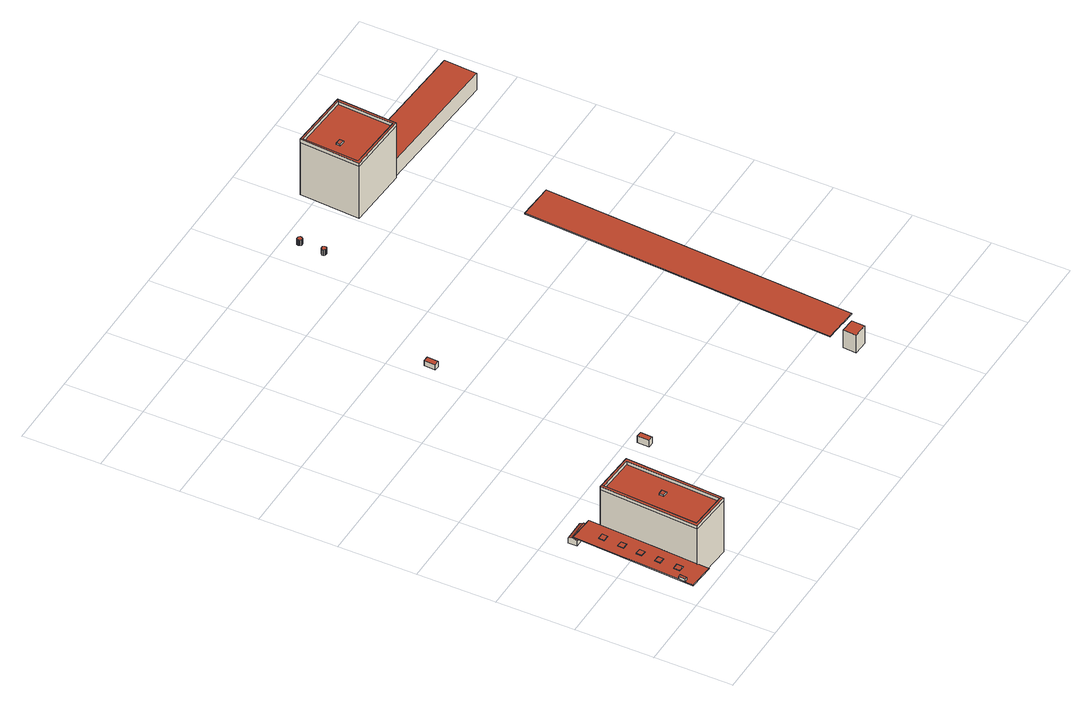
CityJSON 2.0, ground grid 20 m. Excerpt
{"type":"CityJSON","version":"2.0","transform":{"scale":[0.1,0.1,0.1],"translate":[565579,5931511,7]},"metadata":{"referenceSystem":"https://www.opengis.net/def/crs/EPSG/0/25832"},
"CityObjects":{
"building1":{"type":"Building","attributes":{"Grundfläche 2D":"208.778376","Grundhöhe NN":"12.185"},"children":["building1-1","building1-2","building1-3","building1-4","building1-5","building1-6"],"geometry":[{"type":"Solid","lod":"3","boundaries":[[[[0,1,2,3,4,5]],[[5,4,6,7]],[[0,5,7,8]],[[3,2,1,0,8,9]],[[4,3,9,6]],[[7,6,9,8]]]],"semantics":{"surfaces":[{"type":"RoofSurface"},{"type":"WallSurface"},{"type":"GroundSurface"}],"values":[[0,1,1,1,1,2]]}}]},
"building1-1":{"type":"BuildingInstallation","parents":["building1"],"geometry":[{"type":"MultiSurface","lod":"3","boundaries":[[[10,11,12,13]],[[13,12,14,15]],[[10,13,15,16]],[[11,10,16,17]],[[12,11,17,14]]],"semantics":{"surfaces":[{"type":"RoofSurface"},{"type":"WallSurface"}],"values":[0,1,1,1,1]}}]},
"building1-2":{"type":"BuildingInstallation","parents":["building1"],"geometry":[{"type":"MultiSurface","lod":"3","boundaries":[[[18,19,20,21]],[[22,23,21,20]],[[18,21,23,24]],[[24,25,19,18]],[[20,19,25,22]]],"semantics":{"surfaces":[{"type":"RoofSurface"},{"type":"WallSurface"}],"values":[0,1,1,1,1]}}]},
"building1-3":{"type":"BuildingInstallation","parents":["building1"],"geometry":[{"type":"MultiSurface","lod":"3","boundaries":[[[26,27,28,29]],[[1,2,29,28]],[[2,30,26,29]],[[27,26,30,31]],[[31,1,28,27]]],"semantics":{"surfaces":[{"type":"RoofSurface"},{"type":"WallSurface"}],"values":[0,1,1,1,1]}}]},
"building1-4":{"type":"BuildingInstallation","parents":["building1"],"geometry":[{"type":"MultiSurface","lod":"3","boundaries":[[[32,33,34,35]],[[34,33,36,37]],[[35,34,37,38]],[[32,35,38,39]],[[33,32,39,36]]],"semantics":{"surfaces":[{"type":"RoofSurface"},{"type":"WallSurface"}],"values":[0,1,1,1,1]}}]},
"building1-5":{"type":"BuildingInstallation","parents":["building1"],"geometry":[{"type":"MultiSurface","lod":"3","boundaries":[[[40,41,42,43]],[[43,42,44,45]],[[40,43,45,46]],[[41,40,46,47]],[[42,41,47,44]]],"semantics":{"surfaces":[{"type":"RoofSurface"},{"type":"WallSurface"}],"values":[0,1,1,1,1]}}]},
"building1-6":{"type":"BuildingInstallation","parents":["building1"],"geometry":[{"type":"MultiSurface","lod":"3","boundaries":[[[48,49,50,51]],[[49,48,52,53]],[[51,50,54,55]],[[48,51,55,52]],[[50,49,53,54]]],"semantics":{"surfaces":[{"type":"RoofSurface"},{"type":"WallSurface"}],"values":[0,1,1,1,1]}}]},
"building2":{"type":"Building","attributes":{"Grundfläche 2D":"12.536175","Grundhöhe NN":"7.411"},"geometry":[{"type":"Solid","lod":"3","boundaries":[[[[56,57,58,59]],[[60,56,59,61]],[[61,59,58,62,63]],[[60,61,63,64]],[[57,56,60,64,65]],[[58,57,65,62]],[[63,62,65,64]]]],"semantics":{"surfaces":[{"type":"RoofSurface"},{"type":"WallSurface"},{"type":"GroundSurface"}],"values":[[0,0,1,1,1,1,2]]}}]},
"building3":{"type":"Building","attributes":{"Grundfläche 2D":"285.633196","Grundhöhe NN":"7.585"},"children":["building3-1"],"geometry":[{"type":"Solid","lod":"3","boundaries":[[[[66,67,68,69,70,71]],[[72,69,68,73,74,75,66,71]],[[76,77,78,79]],[[70,69,77,76]],[[71,70,76,79]],[[80,81,67,66]],[[81,82,68,67]],[[83,84,74,73]],[[84,85,75,74]],[[85,80,66,75]],[[71,79,78,72]],[[77,69,72,78]],[[82,83,73,68]],[[85,84,86,87]],[[81,80,85,87,88]],[[83,82,81,88,89]],[[84,83,89,86]],[[87,86,89,88]]]],"semantics":{"surfaces":[{"type":"RoofSurface"},{"type":"WallSurface"},{"type":"GroundSurface"}],"values":[[0,0,0,1,1,1,1,1,1,1,1,1,1,1,1,1,1,2]]}}]},
"building3-1":{"type":"BuildingInstallation","parents":["building3"],"geometry":[{"type":"MultiSurface","lod":"3","boundaries":[[[90,91,92,93]],[[93,92,94,95]],[[95,96,90,93]],[[91,90,96,97]],[[97,94,92,91]]],"semantics":{"surfaces":[{"type":"RoofSurface"},{"type":"WallSurface"}],"values":[0,1,1,1,1]}}]},
"building4":{"type":"Building","attributes":{"Grundfläche 2D":"4.176758","Grundhöhe NN":"7.417"},"geometry":[{"type":"Solid","lod":"3","boundaries":[[[[98,99,100,101]],[[102,103,101,100]],[[103,104,98,101]],[[104,105,99,98]],[[105,102,100,99]],[[105,104,103,102]]]],"semantics":{"surfaces":[{"type":"RoofSurface"},{"type":"WallSurface"},{"type":"GroundSurface"}],"values":[[0,1,1,1,1,2]]}}]},
"building5":{"type":"Building","attributes":{"Grundfläche 2D":"3.811154","Grundhöhe NN":"7.476"},"geometry":[{"type":"Solid","lod":"3","boundaries":[[[[106,107,108,109]],[[110,111,109,108]],[[111,112,106,109]],[[112,113,107,106]],[[113,110,108,107]],[[113,112,111,110]]]],"semantics":{"surfaces":[{"type":"RoofSurface"},{"type":"WallSurface"},{"type":"GroundSurface"}],"values":[[0,1,1,1,1,2]]}}]},
"building6":{"type":"Building","attributes":{"Grundfläche 2D":"1.242180","Grundhöhe NN":"7.620"},"geometry":[{"type":"Solid","lod":"3","boundaries":[[[[114,115,116,117,118,119,120,121,122,123,124,125,126,127,128,129,130,131,132,133,134,135,136,137,138]],[[139,140,122,121]],[[141,139,121,120]],[[142,141,120,119]],[[140,143,123,122]],[[143,144,124,123]],[[144,145,125,124]],[[145,146,126,125]],[[146,147,127,126]],[[147,148,128,127]],[[148,149,129,128]],[[149,150,130,129]],[[150,151,131,130]],[[151,152,132,131]],[[152,153,133,132]],[[153,154,134,133]],[[154,155,135,134]],[[155,156,136,135]],[[156,157,137,136]],[[157,158,138,137]],[[158,159,114,138]],[[159,160,115,114]],[[160,161,116,115]],[[161,162,117,116]],[[162,163,118,117]],[[163,142,119,118]],[[156,155,154,153,152,151,150,149,148,147,146,145,144,143,140,139,141,142,163,162,161,160,159,158,157]]]],"semantics":{"surfaces":[{"type":"RoofSurface"},{"type":"WallSurface"},{"type":"GroundSurface"}],"values":[[0,1,1,1,1,1,1,1,1,1,1,1,1,1,1,1,1,1,1,1,1,1,1,1,1,1,2]]}}]},
"building7":{"type":"Building","attributes":{"Grundfläche 2D":"1.178606","Grundhöhe NN":"7.640"},"geometry":[{"type":"Solid","lod":"3","boundaries":[[[[164,165,166,167,168,169,170,171,172,173,174,175,176,177,178,179,180,181,182,183,184,185,186,187,188]],[[189,190,167,166]],[[191,189,166,165]],[[192,193,164,188]],[[193,191,165,164]],[[190,194,168,167]],[[194,195,169,168]],[[195,196,170,169]],[[196,197,171,170]],[[197,198,172,171]],[[198,199,173,172]],[[199,200,174,173]],[[200,201,175,174]],[[201,202,176,175]],[[202,203,177,176]],[[203,204,178,177]],[[204,205,179,178]],[[205,206,180,179]],[[206,207,181,180]],[[207,208,182,181]],[[208,209,183,182]],[[209,210,184,183]],[[210,211,185,184]],[[211,212,186,185]],[[212,213,187,186]],[[213,192,188,187]],[[212,211,210,209,208,207,206,205,204,203,202,201,200,199,198,197,196,195,194,190,189,191,193,192,213]]]],"semantics":{"surfaces":[{"type":"RoofSurface"},{"type":"WallSurface"},{"type":"GroundSurface"}],"values":[[0,1,1,1,1,1,1,1,1,1,1,1,1,1,1,1,1,1,1,1,1,1,1,1,1,1,2]]}}]},
"building8":{"type":"Building","attributes":{"Grundfläche 2D":"12.512499","Grundhöhe NN":"7.463"},"children":["building8-1"],"geometry":[{"type":"Solid","lod":"3","boundaries":[[[[214,215,216,217]],[[218,219,214,217]],[[219,220,215,214]],[[221,218,217,216]],[[220,221,216,215]],[[220,219,218,221]]]],"semantics":{"surfaces":[{"type":"RoofSurface"},{"type":"WallSurface"},{"type":"GroundSurface"}],"values":[[0,1,1,1,1,2]]}}]},
"building8-1":{"type":"BuildingInstallation","parents":["building8"],"geometry":[{"type":"MultiSurface","lod":"3","boundaries":[[[222,223,224,225,226]],[[227,225,224]],[[228,229,226,225]],[[229,230,222,226]],[[230,231,223,222]],[[231,232,224,223]],[[232,233,227,224]],[[233,228,225,227]],[[233,232,231,230,229,228]]],"semantics":{"surfaces":[{"type":"RoofSurface"},{"type":"WallSurface"},{"type":"OuterCeilingSurface"}],"values":[0,0,1,1,1,1,1,1,2]}}]},
"building9":{"type":"Building","attributes":{"Grundfläche 2D":"248.158390","Grundhöhe NN":"7.464"},"children":["building9-1","building9-2"],"geometry":[{"type":"MultiSurface","lod":"3","boundaries":[[[234,235,236,237,238,239,240,241]],[[242,243,244,245,246,247]],[[237,236,243,242]],[[238,237,242,247]],[[239,238,247,246]],[[245,248,241,240]],[[248,249,234,241]],[[249,244,235,234]],[[249,248,250,251]],[[244,249,251,252]],[[245,244,252,253]],[[248,245,253,250]],[[251,250,253,252]]],"semantics":{"surfaces":[{"type":"RoofSurface"},{"type":"WallSurface"},{"type":"GroundSurface"}],"values":[0,0,1,1,1,1,1,1,1,1,1,1,2]}}]},
"building9-1":{"type":"BuildingInstallation","parents":["building9"],"geometry":[{"type":"MultiSurface","lod":"3","boundaries":[[[254,255,256,257]],[[257,256,258,259]],[[254,257,259,260]],[[255,254,260,261]],[[256,255,261,258]]],"semantics":{"surfaces":[{"type":"RoofSurface"},{"type":"WallSurface"}],"values":[0,1,1,1,1]}}]},
"building9-2":{"type":"BuildingInstallation","parents":["building9"],"geometry":[{"type":"MultiSurface","lod":"3","boundaries":[[[239,236,235,240]],[[236,239,246,243]],[[244,245,240,235]]],"semantics":{"surfaces":[{"type":"RoofSurface"},{"type":"WallSurface"}],"values":[0,1,1]}}]},
"building10":{"type":"Building","attributes":{"Grundfläche 2D":"296.108431","Grundhöhe NN":"7.559"},"geometry":[{"type":"Solid","lod":"3","boundaries":[[[[262,263,264,265,266,267]],[[268,269,265,264]],[[269,270,266,265]],[[270,271,272,262,267,266]],[[262,272,273,268,264,263]],[[271,270,269,268,273,272]]]],"semantics":{"surfaces":[{"type":"RoofSurface"},{"type":"WallSurface"},{"type":"GroundSurface"}],"values":[[0,1,1,1,1,2]]}}]}
},
"vertices":[
[28,325,54],[12,50,54],[11,32,54],[9,11,54],[76,7,54],[94,321,54],[76,7,52],[94,321,52],[28,325,52],[9,11,52],
[53,76,56],[38,76,56],[37,61,56],[52,60,56],[37,61,54],[52,60,54],[53,76,54],[38,76,54],
[57,158,56],[58,173,56],[43,174,56],[42,159,56],[43,174,54],[42,159,54],[57,158,54],[58,173,54],
[18,32,62],[19,50,62],[12,50,62],[11,32,62],[18,32,54],[19,50,54],
[56,125,56],[41,126,56],[40,111,56],[55,110,56],[41,126,54],[40,111,54],[55,110,54],[56,125,54],
[64,257,56],[65,272,56],[49,272,56],[48,257,56],[49,272,54],[48,257,54],[64,257,54],[65,272,54],
[60,207,56],[61,222,56],[47,223,56],[46,207,56],[60,207,54],[61,222,54],[47,223,54],[46,207,54],
[111,343,24],[110,353,19],[55,353,19],[55,342,24],[111,331,19],[55,330,19],[55,353,4],[55,330,4],[111,331,4],[110,353,4],
[189,37,167],[204,285,167],[99,291,167],[99,285,167],[196,279,167],[182,37,167],[84,43,167],[93,292,167],[77,37,167],[189,30,167],[196,279,158],[99,285,158],[84,43,158],[182,37,158],[189,37,158],[204,285,158],[99,291,158],[93,292,158],[77,37,158],[189,30,158],[77,37,6],[189,30,6],[204,285,6],[93,292,6],
[152,167,162],[139,167,162],[139,155,162],[151,154,162],[139,155,158],[151,154,158],[152,167,158],[139,167,158],
[444,377,23],[430,378,23],[428,347,23],[442,347,23],[428,347,4],[442,347,4],[444,377,4],[430,378,4],
[448,919,21],[435,920,21],[433,891,21],[446,891,21],[433,891,5],[446,891,5],[448,919,5],[435,920,5],
[671,1296,22],[671,1298,22],[671,1299,22],[670,1300,22],[669,1302,22],[668,1303,22],[667,1303,22],[665,1303,22],[663,1303,22],[662,1302,22],[661,1301,22],[660,1300,22],[659,1299,22],[659,1297,22],[659,1296,22],[659,1294,22],[660,1293,22],[662,1292,22],[663,1291,22],[664,1291,22],[666,1291,22],[668,1291,22],[669,1292,22],[670,1293,22],[671,1294,22],[665,1303,6],[663,1303,6],[667,1303,6],[668,1303,6],[662,1302,6],[661,1301,6],[660,1300,6],[659,1299,6],[659,1297,6],[659,1296,6],[659,1294,6],[660,1293,6],[662,1292,6],[663,1291,6],[664,1291,6],[666,1291,6],[668,1291,6],[669,1292,6],[670,1293,6],[671,1294,6],[671,1296,6],[671,1298,6],[671,1299,6],[670,1300,6],[669,1302,6],
[670,1366,22],[669,1366,22],[667,1366,22],[666,1366,22],[664,1365,22],[663,1363,22],[663,1362,22],[663,1361,22],[663,1359,22],[663,1358,22],[664,1356,22],[665,1355,22],[666,1354,22],[668,1354,22],[669,1354,22],[671,1354,22],[672,1355,22],[673,1356,22],[674,1358,22],[675,1359,22],[675,1361,22],[675,1362,22],[674,1363,22],[673,1365,22],[672,1366,22],[667,1366,6],[666,1366,6],[669,1366,6],[672,1366,6],[670,1366,6],[664,1365,6],[663,1363,6],[663,1362,6],[663,1361,6],[663,1359,6],[663,1358,6],[664,1356,6],[665,1355,6],[666,1354,6],[668,1354,6],[669,1354,6],[671,1354,6],[672,1355,6],[673,1356,6],[674,1358,6],[675,1359,6],[675,1361,6],[675,1362,6],[674,1363,6],[673,1365,6],
[965,88,57],[967,122,57],[930,124,57],[928,90,57],[928,90,5],[965,88,5],[967,122,5],[930,124,5],
[925,927,78],[876,128,78],[930,125,78],[967,122,79],[1016,922,79],[930,124,78],[967,122,76],[1016,922,76],[925,927,76],[876,128,76],[930,125,76],[930,124,76],
[969,1276,168],[979,1430,168],[973,1425,168],[964,1282,168],[815,1291,168],[824,1434,168],[819,1440,168],[809,1285,168],[964,1282,159],[973,1425,159],[979,1430,159],[819,1440,159],[824,1434,159],[815,1291,159],[809,1285,159],[969,1276,159],[809,1285,5],[969,1276,5],[979,1430,5],[819,1440,5],
[865,1364,163],[851,1365,163],[850,1355,163],[865,1354,163],[850,1355,159],[865,1354,159],[865,1364,159],[851,1365,159],
[1322,1343,56],[1042,1360,56],[975,1364,56],[970,1279,56],[1317,1258,56],[1322,1342,56],[975,1364,6],[970,1279,6],[1317,1258,6],[1322,1342,6],[1322,1343,6],[1042,1360,6]
]}
